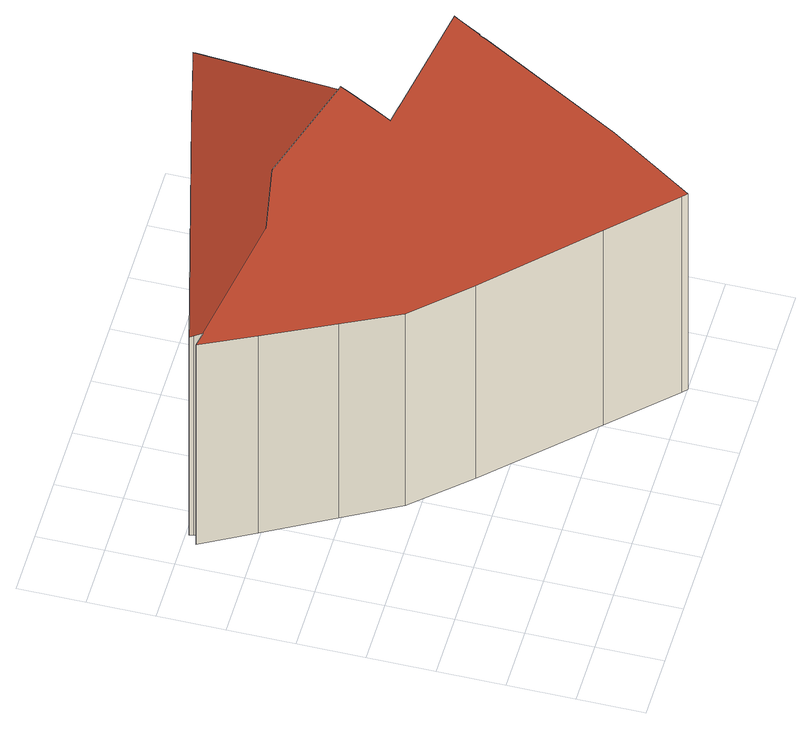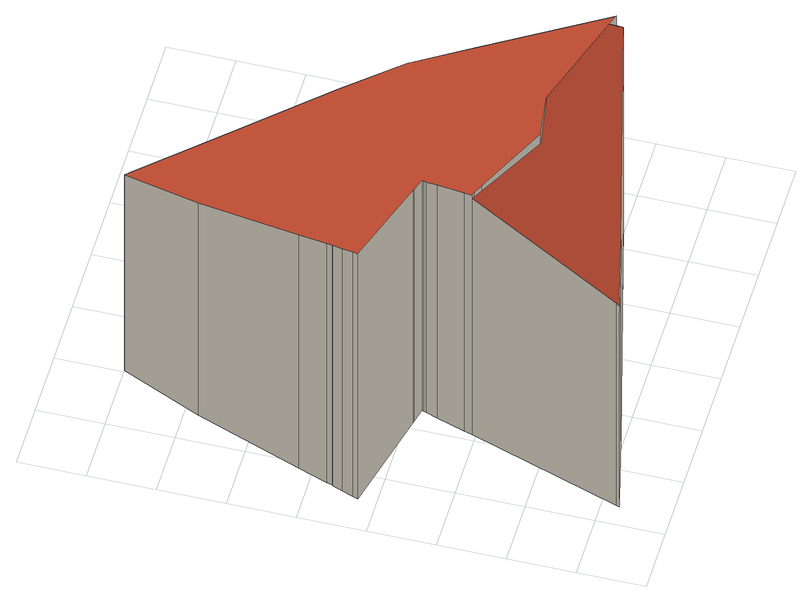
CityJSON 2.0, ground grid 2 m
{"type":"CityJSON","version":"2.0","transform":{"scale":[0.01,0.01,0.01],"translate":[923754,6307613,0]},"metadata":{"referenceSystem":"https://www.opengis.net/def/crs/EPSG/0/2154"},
"CityObjects":{
"building1":{"type":"Building","attributes":{"ArrDissolve-LoD12.global_elevation_50p":8.64,"ArrDissolve-LoD12.global_elevation_70p":8.96,"ArrDissolve-LoD12.global_elevation_max":11.24,"ArrDissolve-LoD12.global_elevation_min":0.0319,"DataCoverageCalc.data_coverage":0.92,"LASInPolygons.ground_elevations":0,"OGRLoader.annee":"2021","OGRLoader.geo_dur":"01","OGRLoader.lot":"112","PC2MeshQuality-LoD12.mesh_error_f":0.592,"PC2MeshQuality-LoD13.mesh_error_f":0.592,"PC2MeshQuality-LoD22.mesh_error_f":0.183,"Validator-LoD12.errors":"[]","Validator-LoD13.errors":"[]","Validator-LoD22.errors":"[]"},"children":["building1-1"]},
"building1-1":{"type":"BuildingPart","parents":["building1"],"geometry":[{"type":"Solid","lod":"2.2","boundaries":[[[[0,1,2,3,4,5,6,7,8,9,10,11,12,13,14,15,16,17,18,19,20,21,22,23,24,25,26,27,28,29,30]],[[31,21,20,32]],[[33,23,22,34]],[[32,20,19,35]],[[35,19,18,36]],[[37,2,1,38]],[[39,30,29,40]],[[41,8,7,42]],[[43,9,8,41]],[[44,25,24,45]],[[46,6,5,47]],[[34,22,21,31]],[[47,5,4,48]],[[42,7,6,46]],[[36,18,17,49]],[[49,17,16,50]],[[51,15,14,52]],[[50,16,15,51]],[[53,12,11,54]],[[55,13,12,53]],[[56,26,25,44]],[[57,27,26,56]],[[58,28,27,57]],[[45,24,23,33]],[[59,60,61,62]],[[52,14,13,55]],[[48,4,3,63,64]],[[64,63,60,59]],[[40,29,28,58]],[[63,3,2,37]],[[65,0,30,39]],[[38,1,0,65]],[[54,11,10,66]],[[66,10,9,43]],[[62,61,67,68]],[[68,67,69]],[[66,43,41,42,46,47,48,64,59,62,68,69,57,56,44,45,33,34,31,32,35,36,49,50,51,52,55,53,54]],[[38,65,39,40,58,57,69,67,61,60,63,37]]]],"semantics":{"surfaces":[{"type":"GroundSurface"},{"type":"WallSurface","on_footprint_edge":true},{"type":"WallSurface","on_footprint_edge":false},{"type":"RoofSurface"}],"values":[[0,1,1,1,1,1,1,1,1,1,1,1,1,1,1,1,1,1,1,1,1,1,1,1,2,1,1,2,1,1,1,1,1,1,2,2,3,3]]}}]}
},
"vertices":[
[1103,1444,0],[1133,1452,0],[1130,1442,0],[978,988,0],[970,963,0],[942,879,0],[931,846,0],[927,836,0],[926,832,0],[970,822,0],[977,820,0],[1291,747,0],[1285,730,0],[1273,698,0],[1261,665,0],[1259,665,0],[1254,647,0],[1221,558,0],[1103,239,0],[995,0,0],[980,15,0],[808,192,0],[524,482,0],[377,642,0],[284,809,0],[173,1008,0],[87,1164,0],[127,1154,0],[120,1178,0],[116,1191,0],[892,1392,0],[808,192,799],[980,15,804],[377,642,787],[524,482,790],[995,0,804],[1103,239,872],[1130,1442,829],[1133,1452,826],[892,1392,822],[116,1191,813],[926,832,943],[927,836,944],[970,822,951],[173,1008,810],[284,809,798],[931,846,946],[942,879,955],[970,963,977],[1221,558,957],[1254,647,981],[1259,665,985],[1261,665,986],[1285,730,1003],[1291,747,1007],[1273,698,994],[87,1164,820],[127,1154,827],[120,1178,818],[966,992,981],[966,992,967],[934,1004,959],[934,1004,976],[978,988,969],[978,988,983],[1103,1444,826],[977,820,952],[669,1102,899],[669,1102,936],[493,1072,892]
]}
